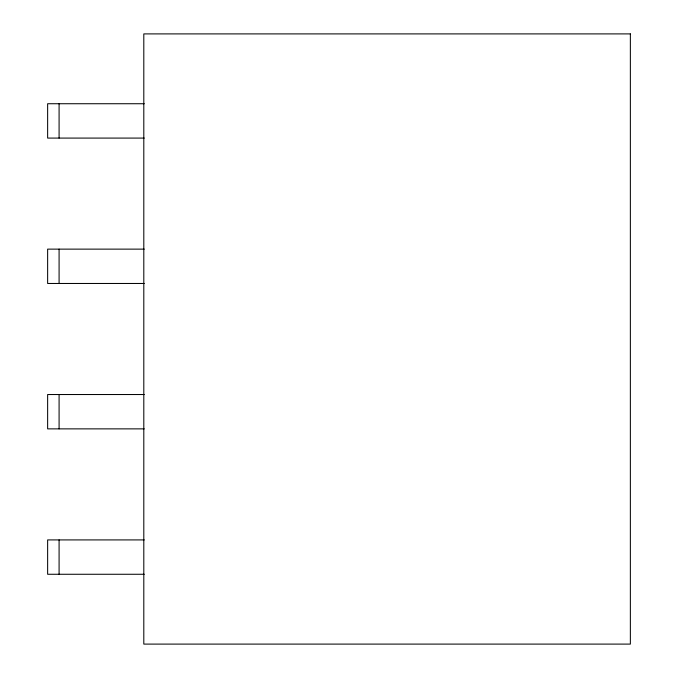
<?xml version="1.0" encoding="UTF-8"?>
<svg xmlns="http://www.w3.org/2000/svg" width="678" height="678" viewBox="0 0 678 678"><rect width="100%" height="100%" fill="white"/><g stroke="black" fill="none" stroke-linecap="round" stroke-linejoin="round"><path stroke-width="1.02" d="M144.261 103.734L47.638 103.734L47.638 138.083L144.261 138.083M144.261 249.131L47.638 249.131L47.638 283.472L144.261 283.472M144.261 394.528L47.638 394.528L47.638 428.869L144.261 428.869M144.261 539.917L47.638 539.917L47.638 574.266L144.261 574.266M59.088 103.734L59.088 138.083M59.088 249.131L59.088 283.472M59.088 394.528L59.088 428.869M59.088 539.917L59.088 574.266M630.362 33.9L143.804 33.9L143.804 644.1L630.362 644.1L630.362 33.9"/></g></svg>
